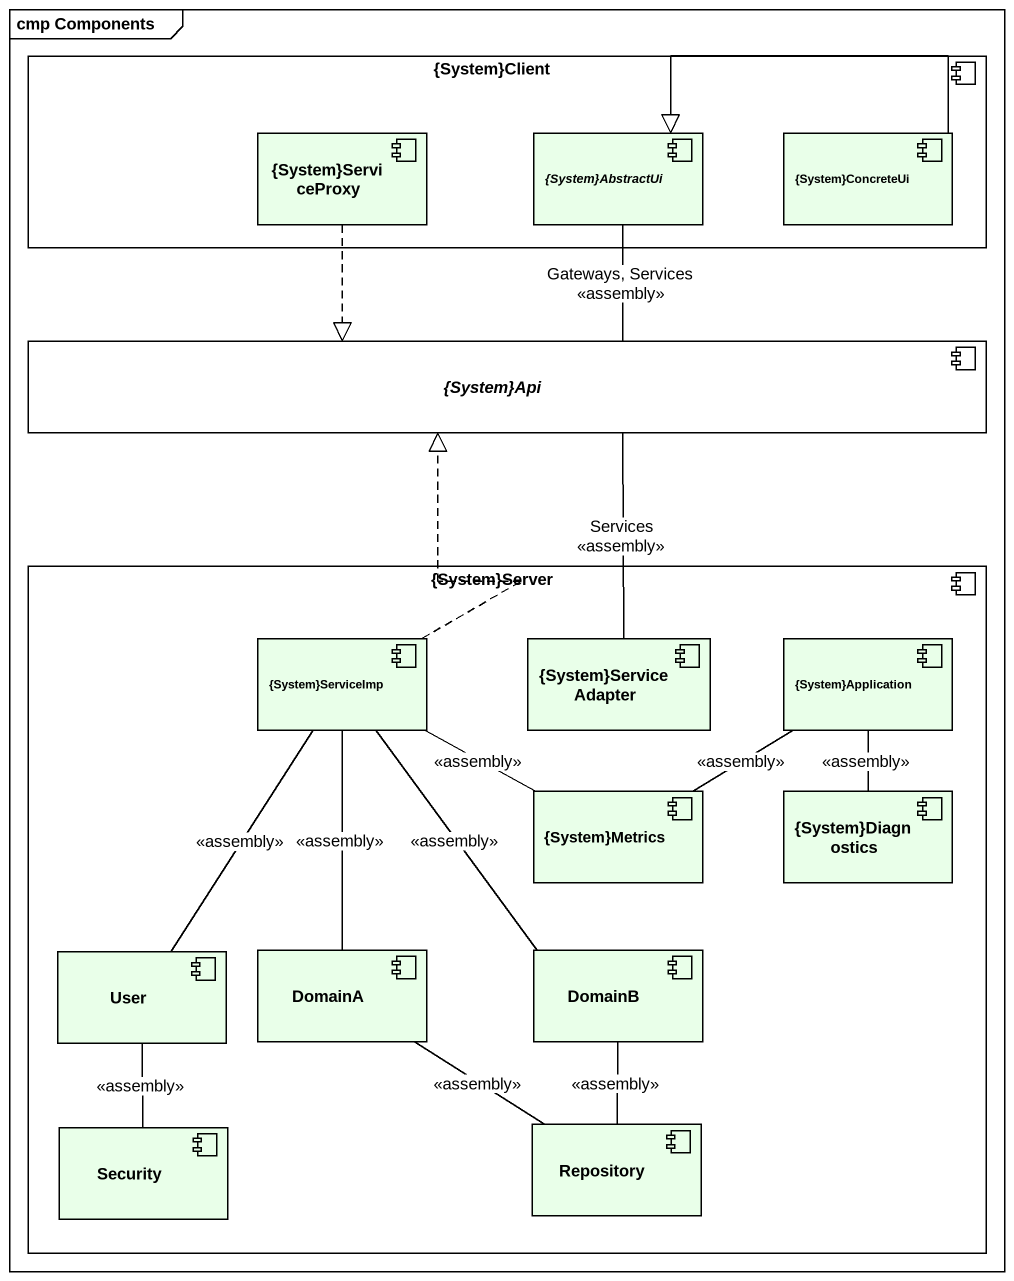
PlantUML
@startuml
mainframe cmp Components
component "{System}Client" as System_Client {
  component "{System}ServiceProxy" as System_ServiceProxy #E9FFE9
  component "{System}AbstractUi" as System_AbstractUi #E9FFE9
  component "{System}ConcreteUi" as System_ConcreteUi #E9FFE9
}
component "{System}Api" as System_Api
component "{System}Server" as System_Server {
  component "{System}ServiceImp" as System_ServiceImp #E9FFE9
  component "{System}ServiceAdapter" as System_ServiceAdapter #E9FFE9
  component "{System}Application" as System_Application #E9FFE9
  component "{System}Metrics" as System_Metrics #E9FFE9
  component "{System}Diagnostics" as System_Diagnostics #E9FFE9
  component User #E9FFE9
  component DomainA #E9FFE9
  component DomainB #E9FFE9
  component Security #E9FFE9
  component Repository #E9FFE9
}
System_ServiceProxy ..|> System_Api
System_AbstractUi -- System_Api : Gateways, Services\n<<assembly>>
System_ConcreteUi -left-|> System_AbstractUi
System_ServiceImp .up.|> System_Api
System_ServiceImp -right- System_Metrics : <<assembly>>
System_ServiceImp -- User : <<assembly>>
System_ServiceImp -- DomainA : <<assembly>>
System_ServiceImp -- DomainB : <<assembly>>
System_ServiceAdapter -up- System_Api : Services\n<<assembly>>
System_Application -- System_Metrics : <<assembly>>
System_Application -- System_Diagnostics : <<assembly>>
User -- Security : <<assembly>>
DomainA -- Repository : <<assembly>>
DomainB -- Repository : <<assembly>>
@enduml
